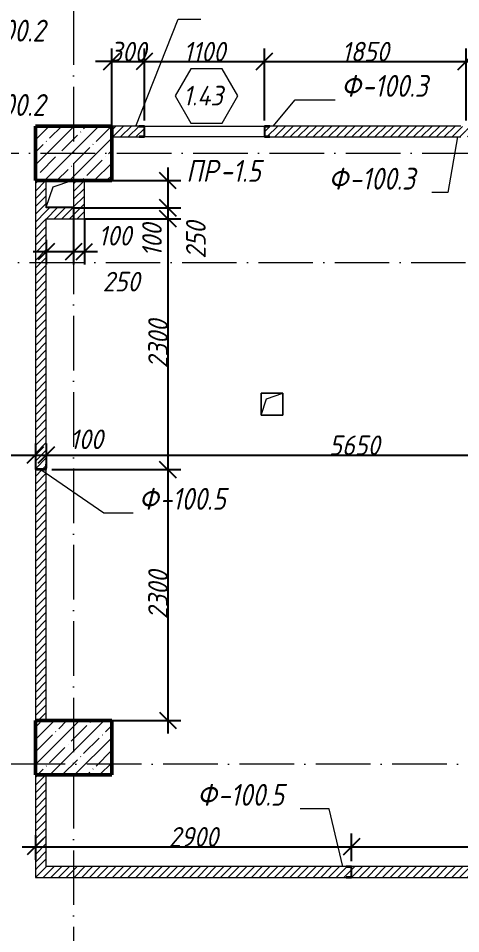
# Model space of a CAD drawing. Header units: millimetres. Extents: x -401725 to 250493, y 305116 to 802890.
# Drawn here: x -92358 to -88301, y 613143 to 621535 of the extents above; entities that cross this region are included whole.
import ezdxf

# ---------------------------------------------------------------- set-up
doc = ezdxf.new("R2010")
doc.units = ezdxf.units.MM
doc.linetypes.add('50_200_ШТРИХ_1Т_ш5_п1_п1_', pattern=[700, 500, -100, 0, -100])
for name, color, linetype, lineweight in [('A-____-____-DIMS', 7, 'Continuous', 9), ('A-DOOR-____-IDEN', 7, 'Continuous', 9), ('A-FLOR-____-OTLN', 7, 'Continuous', 9), ('A-GENM-____-IDEN', 7, 'Continuous', 9), ('A-GENM-____-MCUT', 7, 'Continuous', 25), ('A-GENM-____-OTLN', 7, 'Continuous', 9), ('A-GENM-____-OTLN-1', 7, 'Continuous', 25), ('A-WALL-FNSH-MCUT-1', 7, 'Continuous', 9), ('S-COLS-____-MCUT', 7, 'Continuous', 50), ('S-COLS-____-OTLN', 7, 'Continuous', 9), ('S-GRID-____-OTLN-1', 7, '50_200_ШТРИХ_1Т_ш5_п1_п1_', 9)]:
    doc.layers.add(name, color=color, linetype=linetype, lineweight=lineweight)
doc.layers.add('A-WALL-____-PATT-4', color=9, linetype='Continuous', lineweight=9, true_color=0x808080)
doc.layers.add('I-WALL-____-OTLN-2', color=7, linetype='Continuous', lineweight=9, true_color=0x000000)
doc.styles.add('ISOCPEUR_I_10', font='isocpeui.ttf', dxfattribs={"width": 0.9, "height": 180})
doc.styles.add('ISOCPEUR_I_14', font='isocpeui.ttf', dxfattribs={"width": 0.9, "height": 180})
doc.styles.add('ISOCPEUR_I_2', font='isocpeui.ttf', dxfattribs={"width": 0.85, "height": 2.3})
doc.dimstyles.new('ISO-1_8_0_9К_СРЕДНИЙ_Кладочные_5', dxfattribs={"dimscale": 304.8, "dimtxt": 179.276612, "dimasz": 0.492126, "dimexe": 0.393701, "dimexo": 0, "dimgap": 0, "dimtad": 1, "dimdec": 3, "dimrnd": 0.001, "dimdsep": 46, "dimtxsty": 'ISOCPEUR_I_10', "dimblk1": 'OBLIQUE', "dimblk2": 'OBLIQUE', "dimsah": 1, "dimcen": 0.09, "dimdle": 0.393701, "dimazin": 0, "dimtfac": 1, "dimtdec": 4, "dimtix": 1, "dimtmove": 2, "dimatfit": 3, "dimfxl": 1, "dimtvp": 1, "dimtolj": 1, "dimtzin": 0, "dimarcsym": 2})
doc.dimstyles.new('ISO-1_8_0_9К_СРЕДНИЙ_Кладочные_6', dxfattribs={"dimscale": 304.8, "dimtxt": 179.276612, "dimasz": 0.492126, "dimexe": 0.393701, "dimexo": 0, "dimgap": 0, "dimtad": 1, "dimdec": 3, "dimrnd": 0.001, "dimdsep": 46, "dimtxsty": 'ISOCPEUR_I_14', "dimblk1": 'OBLIQUE', "dimblk2": 'OBLIQUE', "dimsah": 1, "dimcen": 0.09, "dimdle": 0.393701, "dimazin": 0, "dimtfac": 1, "dimtdec": 4, "dimtix": 1, "dimtmove": 0, "dimatfit": 3, "dimfxl": 1, "dimtvp": 1, "dimtolj": 1, "dimtzin": 0, "dimarcsym": 2})
pattern_1 = [(45, (-175000.736, 544716.51), (-35.35534, 35.35534), [])]

# ---------------------------------------------------------------- blocks, each defined once
blk = doc.blocks.new('BSC_Колонна _Прямоугольная - 500х700-V164-АР1_Кладочный план 1 этажа в осях 1-64_Ю-ЯЯ')
at = {"layer": 'S-COLS-____-OTLN'}
h = blk.add_hatch(dxfattribs=at)
h.set_pattern_fill('FP_169', color=256, style=0, pattern_type=2)
h.set_pattern_definition([(315, (-70131.04, 83150), (114.04925, 114.04925), []), (315, (-70131.04, 83035.95), (114.04925, 114.04925), [201.613, -40.323, 3.353, -36.97])])
h.paths.add_polyline_path([(-250, 350), (-250, -350), (250, -350), (250, 350), (9.8, 350)], flags=0)
at = {"layer": 'S-COLS-____-MCUT'}
for p, q in [((250, 350), (-250, 350)), ((-250, 350), (-250, -350)), ((250, -350), (250, 350)), ((-250, -350), (250, -350))]:
    blk.add_line(p, q, dxfattribs=at)
blk = doc.blocks.new('BSC_Колонна _Прямоугольная - 500х700-V167-АР1_Кладочный план 1 этажа в осях 1-64_Ю-ЯЯ')
at = {"layer": 'S-COLS-____-OTLN'}
h = blk.add_hatch(dxfattribs=at)
h.set_pattern_fill('FP_172', color=256, style=0, pattern_type=2)
h.set_pattern_definition([(315, (-75581.04, 83150), (114.04925, 114.04925), []), (315, (-75581.04, 83035.95), (114.04925, 114.04925), [201.613, -40.323, 3.353, -36.97])])
h.paths.add_polyline_path([(-250, 350), (-250, -350), (250, -350), (250, 350)], flags=0)
at = {"layer": 'S-COLS-____-MCUT'}
for p, q in [((250, 350), (-250, 350)), ((-250, 350), (-250, -350)), ((250, -350), (250, 350)), ((-250, -350), (250, -350))]:
    blk.add_line(p, q, dxfattribs=at)
blk = doc.blocks.new('154_Фахверк_СКБ_Швеллер - Тип_100_3600-27825154-АР1_Кладочный план 1 этажа в осях 1-64_Ю-ЯЯ')
at = {"layer": 'A-GENM-____-MCUT'}
for p, q in [((175, 50), (125, 50)), ((125, 50), (125, -50)), ((128, 47), (175, 47)), ((128, -47), (128, 47)), ((175, 47), (175, 50)), ((125, -50), (175, -50)), ((175, -47), (128, -47)), ((175, -50), (175, -47))]:
    blk.add_line(p, q, dxfattribs=at)
blk = doc.blocks.new('154_Фахверк_СКБ_Швеллер - Тип_100_4010-27789772-АР1_Кладочный план 1 этажа в осях 1-64_Ю-ЯЯ')
at = {"layer": 'A-GENM-____-MCUT'}
for p, q in [((175, 50), (125, 50)), ((125, 50), (125, -50)), ((128, 47), (175, 47)), ((128, -47), (128, 47)), ((175, 47), (175, 50)), ((125, -50), (175, -50)), ((175, -47), (128, -47)), ((175, -50), (175, -47))]:
    blk.add_line(p, q, dxfattribs=at)
blk = doc.blocks.new('AR_Отверстие прямоугольное _в плите_ - AR_Отверстие прямоугольное _в плите_-30459597-АР1_Кладочный план 1 этажа в осях 1-64_Ю-ЯЯ')
at = {"layer": 'A-GENM-____-OTLN'}
for p, q in [((100, 100), (-100, 100)), ((-100, 100), (-100, -100)), ((-50, 50), (100, 100)), ((100, -100), (100, 100)), ((-100, -100), (-50, 50)), ((-100, -100), (100, -100))]:
    blk.add_line(p, q, dxfattribs=at)
blk = doc.blocks.new('AR_Отверстие прямоугольное _в плите_ - AR_Отверстие прямоугольное _в плите_-V248-АР1_Кладочный план 1 этажа в осях 1-64_Ю-ЯЯ')
at = {"layer": 'A-GENM-____-OTLN'}
for p, q in [((-62.5, 62.5), (110, 120)), ((-125, -125), (-62.5, 62.5)), ((-125, -125), (125, -125))]:
    blk.add_line(p, q, dxfattribs=at)
blk = doc.blocks.new('Марка проема - марка проема-27336095-АР1_Кладочный план 1 этажа в осях 1-64_Ю-ЯЯ')
at = {"layer": 'A-DOOR-____-IDEN'}
for p, q in [((-1.439, 0.159), (-2.877, -2.333)), ((1.439, 0.159), (-1.439, 0.159)), ((2.877, -2.333), (1.439, 0.159)), ((-2.877, -2.333), (-1.439, -4.825)), ((1.439, -4.825), (2.877, -2.333)), ((-1.439, -4.825), (1.439, -4.825))]:
    blk.add_line(p, q, dxfattribs=at)
blk = doc.blocks.new('_Oblique')
at = {"color": 0, "linetype": 'ByBlock', "lineweight": -2}
blk.add_line((-0.5, -0.5), (0.5, 0.5), dxfattribs=at)
blk = doc.blocks.new('*D12843')
at = {"layer": 'A-____-____-DIMS', "color": 0, "lineweight": -2, "transparency": 16777216}
for p, q in [((-91850.7, 619797.6), (-91850.7, 619276.8)), ((-92100.7, 619502.9), (-92100.7, 619276.8)), ((-92220.7, 619396.8), (-91730.7, 619396.8))]:
    blk.add_line(p, q, dxfattribs=at)
at = {"layer": 'Defpoints', "color": 0, "transparency": 16777216}
for p in [(-91850.7, 619797.6), (-92100.7, 619502.9), (-91850.7, 619396.8)]:
    blk.add_point(p, dxfattribs=at)
at = {"layer": 'A-____-____-DIMS', "color": 0, "lineweight": -2, "transparency": 16777216, "xscale": 150, "yscale": 150, "zscale": 150, "rotation": 180}
blk.add_blockref('_Oblique', (-92100.7, 619396.8), dxfattribs=at)
at = {"layer": 'A-____-____-DIMS', "color": 0, "lineweight": -2, "transparency": 16777216, "xscale": 150, "yscale": 150, "zscale": 150}
blk.add_blockref('_Oblique', (-91850.7, 619396.8), dxfattribs=at)
at = {"layer": 'A-____-____-DIMS', "color": 0, "transparency": 16777216, "insert": (-91584.3, 619210.9), "char_height": 180, "width": 409.578, "attachment_point": 1, "line_spacing_factor": 1.149209, "style": 'ISOCPEUR_I_10'}
blk.add_mtext('\\A1;250', dxfattribs=at)
blk = doc.blocks.new('*D12844')
at = {"layer": 'A-____-____-DIMS', "color": 0, "lineweight": -2, "transparency": 16777216}
for p, q in [((-91850.7, 619797.6), (-91850.7, 619276.8)), ((-91750.7, 619697.6), (-91750.7, 619276.8)), ((-91970.7, 619396.8), (-91630.7, 619396.8))]:
    blk.add_line(p, q, dxfattribs=at)
at = {"layer": 'Defpoints', "color": 0, "transparency": 16777216}
for p in [(-91850.7, 619797.6), (-91750.7, 619697.6), (-91750.7, 619396.8)]:
    blk.add_point(p, dxfattribs=at)
at = {"layer": 'A-____-____-DIMS', "color": 0, "lineweight": -2, "transparency": 16777216, "xscale": 150, "yscale": 150, "zscale": 150, "rotation": 180}
blk.add_blockref('_Oblique', (-91850.7, 619396.8), dxfattribs=at)
at = {"layer": 'A-____-____-DIMS', "color": 0, "lineweight": -2, "transparency": 16777216, "xscale": 150, "yscale": 150, "zscale": 150}
blk.add_blockref('_Oblique', (-91750.7, 619396.8), dxfattribs=at)
at = {"layer": 'A-____-____-DIMS', "color": 0, "transparency": 16777216, "insert": (-91623.4, 619632), "char_height": 180, "width": 368.207, "attachment_point": 1, "line_spacing_factor": 1.149209, "style": 'ISOCPEUR_I_10'}
blk.add_mtext('\\A1;100', dxfattribs=at)
blk = doc.blocks.new('*D12845')
at = {"layer": 'A-____-____-DIMS', "color": 0, "lineweight": -2, "transparency": 16777216}
for p, q in [((-90986.4, 620167.6), (-90986.4, 619677.6)), ((-91500.7, 620047.6), (-90866.4, 620047.6)), ((-91850.7, 619797.6), (-90866.4, 619797.6))]:
    blk.add_line(p, q, dxfattribs=at)
at = {"layer": 'Defpoints', "color": 0, "transparency": 16777216}
for p in [(-91500.7, 620047.6), (-91850.7, 619797.6), (-90986.4, 619797.6)]:
    blk.add_point(p, dxfattribs=at)
at = {"layer": 'A-____-____-DIMS', "color": 0, "lineweight": -2, "transparency": 16777216, "xscale": 150, "yscale": 150, "zscale": 150}
for p, rotation in [((-90986.4, 620047.6), 90), ((-90986.4, 619797.6), 270)]:
    blk.add_blockref('_Oblique', p, dxfattribs=dict(at, rotation=rotation))
at = {"layer": 'A-____-____-DIMS', "color": 0, "transparency": 16777216, "insert": (-90819.4, 619331.4), "char_height": 180, "width": 409.578, "attachment_point": 1, "rotation": 90, "line_spacing_factor": 1.149209, "style": 'ISOCPEUR_I_10'}
blk.add_mtext('\\A1;250', dxfattribs=at)
blk = doc.blocks.new('*D12846')
at = {"layer": 'A-____-____-DIMS', "color": 0, "lineweight": -2, "transparency": 16777216}
for p, q in [((-90986.4, 619917.6), (-90986.4, 619577.6)), ((-91850.7, 619797.6), (-90866.4, 619797.6)), ((-91750.7, 619697.6), (-90866.4, 619697.6))]:
    blk.add_line(p, q, dxfattribs=at)
at = {"layer": 'Defpoints', "color": 0, "transparency": 16777216}
for p in [(-91850.7, 619797.6), (-91750.7, 619697.6), (-90986.4, 619697.6)]:
    blk.add_point(p, dxfattribs=at)
at = {"layer": 'A-____-____-DIMS', "color": 0, "lineweight": -2, "transparency": 16777216, "xscale": 150, "yscale": 150, "zscale": 150}
for p, rotation in [((-90986.4, 619797.6), 90), ((-90986.4, 619697.6), 270)]:
    blk.add_blockref('_Oblique', p, dxfattribs=dict(at, rotation=rotation))
at = {"layer": 'A-____-____-DIMS', "color": 0, "transparency": 16777216, "insert": (-91221.6, 619348.7), "char_height": 180, "width": 368.207, "attachment_point": 1, "rotation": 90, "line_spacing_factor": 1.149209, "style": 'ISOCPEUR_I_10'}
blk.add_mtext('\\A1;100', dxfattribs=at)
blk = doc.blocks.new('*D12847')
at = {"layer": 'A-____-____-DIMS', "color": 0, "lineweight": -2, "transparency": 16777216}
for p, q in [((-90986.4, 619817.6), (-90986.4, 617277.6)), ((-91750.7, 619697.6), (-90866.4, 619697.6)), ((-92050.7, 617397.6), (-90866.4, 617397.6))]:
    blk.add_line(p, q, dxfattribs=at)
at = {"layer": 'Defpoints', "color": 0, "transparency": 16777216}
for p in [(-91750.7, 619697.6), (-92050.7, 617397.6), (-90986.4, 617397.6)]:
    blk.add_point(p, dxfattribs=at)
at = {"layer": 'A-____-____-DIMS', "color": 0, "lineweight": -2, "transparency": 16777216, "xscale": 150, "yscale": 150, "zscale": 150}
for p, rotation in [((-90986.4, 619697.6), 90), ((-90986.4, 617397.6), 270)]:
    blk.add_blockref('_Oblique', p, dxfattribs=dict(at, rotation=rotation))
at = {"layer": 'A-____-____-DIMS', "color": 0, "transparency": 16777216, "insert": (-91076.4, 618547.6), "char_height": 180, "width": 546.104, "attachment_point": 5, "rotation": 90, "style": 'ISOCPEUR_I_14'}
blk.add_mtext('\\A1;2300', dxfattribs=at)
blk = doc.blocks.new('*D12848')
at = {"layer": 'A-____-____-DIMS', "color": 0, "lineweight": -2, "transparency": 16777216}
for p, q in [((-90986.4, 617517.6), (-90986.4, 614977.6)), ((-92050.7, 617397.6), (-90866.4, 617397.6)), ((-91500.7, 615097.6), (-90866.4, 615097.6))]:
    blk.add_line(p, q, dxfattribs=at)
at = {"layer": 'Defpoints', "color": 0, "transparency": 16777216}
for p in [(-92050.7, 617397.6), (-91500.7, 615097.6), (-90986.4, 615097.6)]:
    blk.add_point(p, dxfattribs=at)
at = {"layer": 'A-____-____-DIMS', "color": 0, "lineweight": -2, "transparency": 16777216, "xscale": 150, "yscale": 150, "zscale": 150}
for p, rotation in [((-90986.4, 617397.6), 90), ((-90986.4, 615097.6), 270)]:
    blk.add_blockref('_Oblique', p, dxfattribs=dict(at, rotation=rotation))
at = {"layer": 'A-____-____-DIMS', "color": 0, "transparency": 16777216, "insert": (-91076.4, 616247.6), "char_height": 180, "width": 546.104, "attachment_point": 5, "rotation": 90, "style": 'ISOCPEUR_I_14'}
blk.add_mtext('\\A1;2300', dxfattribs=at)
blk = doc.blocks.new('*D12660')
at = {"layer": 'A-____-____-DIMS', "color": 0, "lineweight": -2, "transparency": 16777216}
for p, q in [((-93750.7, 617636.3), (-93750.7, 617410.3)), ((-92200.7, 617636.3), (-92200.7, 617410.3)), ((-93870.7, 617530.3), (-92080.7, 617530.3))]:
    blk.add_line(p, q, dxfattribs=at)
at = {"layer": 'Defpoints', "color": 0, "transparency": 16777216}
for p in [(-93750.7, 617636.3), (-92200.7, 617636.3), (-92200.7, 617530.3)]:
    blk.add_point(p, dxfattribs=at)
at = {"layer": 'A-____-____-DIMS', "color": 0, "lineweight": -2, "transparency": 16777216, "xscale": 150, "yscale": 150, "zscale": 150, "rotation": 180}
blk.add_blockref('_Oblique', (-93750.7, 617530.3), dxfattribs=at)
at = {"layer": 'A-____-____-DIMS', "color": 0, "lineweight": -2, "transparency": 16777216, "xscale": 150, "yscale": 150, "zscale": 150}
blk.add_blockref('_Oblique', (-92200.7, 617530.3), dxfattribs=at)
at = {"layer": 'A-____-____-DIMS', "color": 0, "transparency": 16777216, "insert": (-92975.7, 617620.3), "char_height": 180, "width": 504.733, "attachment_point": 5, "style": 'ISOCPEUR_I_14'}
blk.add_mtext('\\A1;1550', dxfattribs=at)
blk = doc.blocks.new('*D12661')
at = {"layer": 'A-____-____-DIMS', "color": 0, "lineweight": -2, "transparency": 16777216}
for p, q in [((-92200.7, 617636.3), (-92200.7, 617410.3)), ((-92100.7, 617636.3), (-92100.7, 617410.3)), ((-92320.7, 617530.3), (-91980.7, 617530.3))]:
    blk.add_line(p, q, dxfattribs=at)
at = {"layer": 'Defpoints', "color": 0, "transparency": 16777216}
for p in [(-92200.7, 617636.3), (-92100.7, 617636.3), (-92100.7, 617530.3)]:
    blk.add_point(p, dxfattribs=at)
at = {"layer": 'A-____-____-DIMS', "color": 0, "lineweight": -2, "transparency": 16777216, "xscale": 150, "yscale": 150, "zscale": 150, "rotation": 180}
blk.add_blockref('_Oblique', (-92200.7, 617530.3), dxfattribs=at)
at = {"layer": 'A-____-____-DIMS', "color": 0, "lineweight": -2, "transparency": 16777216, "xscale": 150, "yscale": 150, "zscale": 150}
blk.add_blockref('_Oblique', (-92100.7, 617530.3), dxfattribs=at)
at = {"layer": 'A-____-____-DIMS', "color": 0, "transparency": 16777216, "insert": (-91884.1, 617765.4), "char_height": 180, "width": 368.207, "attachment_point": 1, "line_spacing_factor": 1.149209, "style": 'ISOCPEUR_I_10'}
blk.add_mtext('\\A1;100', dxfattribs=at)
blk = doc.blocks.new('*D12662')
at = {"layer": 'A-____-____-DIMS', "color": 0, "lineweight": -2, "transparency": 16777216}
for p, q in [((-92100.7, 617636.3), (-92100.7, 617410.3)), ((-86450.7, 617636.3), (-86450.7, 617410.3)), ((-92220.7, 617530.3), (-86330.7, 617530.3))]:
    blk.add_line(p, q, dxfattribs=at)
at = {"layer": 'Defpoints', "color": 0, "transparency": 16777216}
for p in [(-92100.7, 617636.3), (-86450.7, 617636.3), (-86450.7, 617530.3)]:
    blk.add_point(p, dxfattribs=at)
at = {"layer": 'A-____-____-DIMS', "color": 0, "lineweight": -2, "transparency": 16777216, "xscale": 150, "yscale": 150, "zscale": 150, "rotation": 180}
blk.add_blockref('_Oblique', (-92100.7, 617530.3), dxfattribs=at)
at = {"layer": 'A-____-____-DIMS', "color": 0, "lineweight": -2, "transparency": 16777216, "xscale": 150, "yscale": 150, "zscale": 150}
blk.add_blockref('_Oblique', (-86450.7, 617530.3), dxfattribs=at)
at = {"layer": 'A-____-____-DIMS', "color": 0, "transparency": 16777216, "insert": (-89275.7, 617620.3), "char_height": 180, "width": 546.104, "attachment_point": 5, "style": 'ISOCPEUR_I_14'}
blk.add_mtext('\\A1;5650', dxfattribs=at)
blk = doc.blocks.new('*D12720')
at = {"layer": 'A-____-____-DIMS', "color": 0, "lineweight": -2, "transparency": 16777216}
for p, q in [((-91500.7, 620547.6), (-91500.7, 621259.3)), ((-91200.7, 620597.6), (-91200.7, 621259.3)), ((-91500.7, 621139.3), (-91650.7, 621139.3)), ((-91500.7, 621139.3), (-91200.7, 621139.3)), ((-91200.7, 621139.3), (-91050.7, 621139.3))]:
    blk.add_line(p, q, dxfattribs=at)
at = {"layer": 'Defpoints', "color": 0, "transparency": 16777216}
for p in [(-91200.7, 621139.3), (-91200.7, 620597.6), (-91500.7, 620547.6)]:
    blk.add_point(p, dxfattribs=at)
at = {"layer": 'A-____-____-DIMS', "color": 0, "lineweight": -2, "transparency": 16777216, "xscale": 150, "yscale": 150, "zscale": 150}
blk.add_blockref('_Oblique', (-91500.7, 621139.3), dxfattribs=at)
at = {"layer": 'A-____-____-DIMS', "color": 0, "lineweight": -2, "transparency": 16777216, "xscale": 150, "yscale": 150, "zscale": 150, "rotation": 180}
blk.add_blockref('_Oblique', (-91200.7, 621139.3), dxfattribs=at)
at = {"layer": 'A-____-____-DIMS', "color": 0, "transparency": 16777216, "insert": (-91350.7, 621229.3), "char_height": 180, "width": 409.578, "attachment_point": 5, "style": 'ISOCPEUR_I_14'}
blk.add_mtext('\\A1;300', dxfattribs=at)
blk = doc.blocks.new('*D12721')
at = {"layer": 'A-____-____-DIMS', "color": 0, "lineweight": -2, "transparency": 16777216}
for p, q in [((-91200.7, 620597.6), (-91200.7, 621259.3)), ((-90100.7, 620597.6), (-90100.7, 621259.3)), ((-91320.7, 621139.3), (-89980.7, 621139.3))]:
    blk.add_line(p, q, dxfattribs=at)
at = {"layer": 'Defpoints', "color": 0, "transparency": 16777216}
for p in [(-90100.7, 621139.3), (-91200.7, 620597.6), (-90100.7, 620597.6)]:
    blk.add_point(p, dxfattribs=at)
at = {"layer": 'A-____-____-DIMS', "color": 0, "lineweight": -2, "transparency": 16777216, "xscale": 150, "yscale": 150, "zscale": 150, "rotation": 180}
blk.add_blockref('_Oblique', (-91200.7, 621139.3), dxfattribs=at)
at = {"layer": 'A-____-____-DIMS', "color": 0, "lineweight": -2, "transparency": 16777216, "xscale": 150, "yscale": 150, "zscale": 150}
blk.add_blockref('_Oblique', (-90100.7, 621139.3), dxfattribs=at)
at = {"layer": 'A-____-____-DIMS', "color": 0, "transparency": 16777216, "insert": (-90650.7, 621229.3), "char_height": 180, "width": 463.361, "attachment_point": 5, "style": 'ISOCPEUR_I_14'}
blk.add_mtext('\\A1;1100', dxfattribs=at)
blk = doc.blocks.new('*D12722')
at = {"layer": 'A-____-____-DIMS', "color": 0, "lineweight": -2, "transparency": 16777216}
for p, q in [((-90100.7, 620597.6), (-90100.7, 621259.3)), ((-88250.7, 620597.6), (-88250.7, 621259.3)), ((-90220.7, 621139.3), (-88130.7, 621139.3))]:
    blk.add_line(p, q, dxfattribs=at)
at = {"layer": 'Defpoints', "color": 0, "transparency": 16777216}
for p in [(-88250.7, 621139.3), (-90100.7, 620597.6), (-88250.7, 620597.6)]:
    blk.add_point(p, dxfattribs=at)
at = {"layer": 'A-____-____-DIMS', "color": 0, "lineweight": -2, "transparency": 16777216, "xscale": 150, "yscale": 150, "zscale": 150, "rotation": 180}
blk.add_blockref('_Oblique', (-90100.7, 621139.3), dxfattribs=at)
at = {"layer": 'A-____-____-DIMS', "color": 0, "lineweight": -2, "transparency": 16777216, "xscale": 150, "yscale": 150, "zscale": 150}
blk.add_blockref('_Oblique', (-88250.7, 621139.3), dxfattribs=at)
at = {"layer": 'A-____-____-DIMS', "color": 0, "transparency": 16777216, "insert": (-89175.7, 621229.3), "char_height": 180, "width": 504.733, "attachment_point": 5, "style": 'ISOCPEUR_I_14'}
blk.add_mtext('\\A1;1850', dxfattribs=at)
blk = doc.blocks.new('*D12723')
at = {"layer": 'A-____-____-DIMS', "color": 0, "lineweight": -2, "transparency": 16777216}
for p, q in [((-88250.7, 620597.6), (-88250.7, 621259.3)), ((-86450.7, 620547.6), (-86450.7, 621259.3)), ((-88370.7, 621139.3), (-86330.7, 621139.3))]:
    blk.add_line(p, q, dxfattribs=at)
at = {"layer": 'Defpoints', "color": 0, "transparency": 16777216}
for p in [(-86450.7, 621139.3), (-88250.7, 620597.6), (-86450.7, 620547.6)]:
    blk.add_point(p, dxfattribs=at)
at = {"layer": 'A-____-____-DIMS', "color": 0, "lineweight": -2, "transparency": 16777216, "xscale": 150, "yscale": 150, "zscale": 150, "rotation": 180}
blk.add_blockref('_Oblique', (-88250.7, 621139.3), dxfattribs=at)
at = {"layer": 'A-____-____-DIMS', "color": 0, "lineweight": -2, "transparency": 16777216, "xscale": 150, "yscale": 150, "zscale": 150}
blk.add_blockref('_Oblique', (-86450.7, 621139.3), dxfattribs=at)
at = {"layer": 'A-____-____-DIMS', "color": 0, "transparency": 16777216, "insert": (-87350.7, 621229.3), "char_height": 180, "width": 504.733, "attachment_point": 5, "style": 'ISOCPEUR_I_14'}
blk.add_mtext('\\A1;1800', dxfattribs=at)
blk = doc.blocks.new('*D12957')
at = {"layer": 'A-____-____-DIMS', "color": 0, "lineweight": -2, "transparency": 16777216}
for p, q in [((-92200.7, 614046.4), (-92200.7, 613820.3)), ((-89300.7, 613807.6), (-89300.7, 614060.3)), ((-92320.7, 613940.3), (-89180.7, 613940.3))]:
    blk.add_line(p, q, dxfattribs=at)
at = {"layer": 'Defpoints', "color": 0, "transparency": 16777216}
for p in [(-92200.7, 614046.4), (-89300.7, 613940.3), (-89300.7, 613807.6)]:
    blk.add_point(p, dxfattribs=at)
at = {"layer": 'A-____-____-DIMS', "color": 0, "lineweight": -2, "transparency": 16777216, "xscale": 150, "yscale": 150, "zscale": 150, "rotation": 180}
blk.add_blockref('_Oblique', (-92200.7, 613940.3), dxfattribs=at)
at = {"layer": 'A-____-____-DIMS', "color": 0, "lineweight": -2, "transparency": 16777216, "xscale": 150, "yscale": 150, "zscale": 150}
blk.add_blockref('_Oblique', (-89300.7, 613940.3), dxfattribs=at)
at = {"layer": 'A-____-____-DIMS', "color": 0, "transparency": 16777216, "insert": (-90750.7, 614030.3), "char_height": 180, "width": 546.104, "attachment_point": 5, "style": 'ISOCPEUR_I_14'}
blk.add_mtext('\\A1;2900', dxfattribs=at)
blk = doc.blocks.new('*D12958')
at = {"layer": 'A-____-____-DIMS', "color": 0, "lineweight": -2, "transparency": 16777216}
for p, q in [((-89300.7, 613807.6), (-89300.7, 614060.3)), ((-86450.7, 614046.4), (-86450.7, 613820.3)), ((-89420.7, 613940.3), (-86330.7, 613940.3))]:
    blk.add_line(p, q, dxfattribs=at)
at = {"layer": 'Defpoints', "color": 0, "transparency": 16777216}
for p in [(-86450.7, 614046.4), (-86450.7, 613940.3), (-89300.7, 613807.6)]:
    blk.add_point(p, dxfattribs=at)
at = {"layer": 'A-____-____-DIMS', "color": 0, "lineweight": -2, "transparency": 16777216, "xscale": 150, "yscale": 150, "zscale": 150, "rotation": 180}
blk.add_blockref('_Oblique', (-89300.7, 613940.3), dxfattribs=at)
at = {"layer": 'A-____-____-DIMS', "color": 0, "lineweight": -2, "transparency": 16777216, "xscale": 150, "yscale": 150, "zscale": 150}
blk.add_blockref('_Oblique', (-86450.7, 613940.3), dxfattribs=at)
at = {"layer": 'A-____-____-DIMS', "color": 0, "transparency": 16777216, "insert": (-87875.7, 614030.3), "char_height": 180, "width": 546.104, "attachment_point": 5, "style": 'ISOCPEUR_I_14'}
blk.add_mtext('\\A1;2850', dxfattribs=at)

msp = doc.modelspace()

# ---------------------------------------------------------------- hatches: boundary and pattern name
at = {"layer": 'A-WALL-____-PATT-4'}
h = msp.add_hatch(dxfattribs=at)
h.set_pattern_fill('FP_5', color=256, style=0, pattern_type=2)
h.set_pattern_definition(pattern_1)
h.paths.add_polyline_path([(-86642.0645, 620447.5526), (-86450.7357, 620447.5526), (-86450.7357, 620547.5526), (-88250.7357, 620547.5526), (-88250.7357, 620447.5526)], flags=0)
h.paths.add_polyline_path([(-91500.7357, 620447.5526), (-91250.7357, 620447.5526), (-91250.7357, 620450.5526), (-91203.7357, 620450.5526), (-91203.7357, 620544.5526), (-91250.7357, 620544.5526), (-91250.7357, 620547.5526), (-91500.7357, 620547.5526), (-91500.7357, 620450.5526)], flags=0)
h.paths.add_polyline_path([(-90050.7357, 620447.5526), (-88300.7357, 620447.5526), (-88300.7357, 620450.5526), (-88253.7357, 620450.5526), (-88253.7357, 620544.5526), (-88300.7357, 620544.5526), (-88300.7357, 620547.5526), (-90050.7357, 620547.5526), (-90050.7357, 620544.5526), (-90097.7357, 620544.5526), (-90097.7357, 620450.5526), (-90050.7357, 620450.5526), (-90050.7357, 620448.9224)], flags=0)
h = msp.add_hatch(dxfattribs=at)
h.set_pattern_fill('FP_5', color=256, style=0, pattern_type=2)
h.set_pattern_definition(pattern_1)
h.paths.add_polyline_path([(-92200.7357, 615097.5526), (-92100.7357, 615097.5526), (-92100.7357, 617397.5526), (-92200.7357, 617397.5526)], flags=0)
h.paths.add_polyline_path([(-92103.7357, 617400.5526), (-92103.7357, 617447.5526), (-92100.7357, 617447.5526), (-92100.7357, 620047.5526), (-92200.7357, 620047.5526), (-92200.7357, 617447.5526), (-92197.7357, 617447.5526), (-92197.7357, 617400.5526), (-92148.0965, 617400.5526)], flags=0)
h = msp.add_hatch(dxfattribs=at)
h.set_pattern_fill('FP_5', color=256, style=0, pattern_type=2)
h.set_pattern_definition(pattern_1)
h.paths.add_polyline_path([(-91750.7357, 619697.5526), (-91750.7357, 620047.5526), (-91850.7357, 620047.5526), (-91850.7357, 619697.5526)], flags=0)
h = msp.add_hatch(dxfattribs=at)
h.set_pattern_fill('FP_5', color=256, style=0, pattern_type=2)
h.set_pattern_definition(pattern_1)
h.paths.add_polyline_path([(-92100.7357, 619697.5526), (-91850.7357, 619697.5526), (-91850.7357, 619797.5526), (-92100.7357, 619797.5526)], flags=0)
h = msp.add_hatch(dxfattribs=at)
h.set_pattern_fill('FP_5', color=256, style=0, pattern_type=2)
h.set_pattern_definition(pattern_1)
h.paths.add_polyline_path([(-92200.7357, 613757.5526), (-92100.7357, 613757.5526), (-92100.7357, 614597.2051), (-92200.7357, 614597.2051)], flags=0)
h = msp.add_hatch(dxfattribs=at)
h.set_pattern_fill('FP_5', color=256, style=0, pattern_type=2)
h.set_pattern_definition(pattern_1)
h.paths.add_polyline_path([(-83650.7357, 613657.5526), (-83650.7357, 613757.5526), (-89300.7357, 613757.5526), (-89300.7357, 613657.5526), (-84874.6002, 613657.5526)], flags=0)
h.paths.add_polyline_path([(-89350.7357, 613657.5526), (-89350.7357, 613660.5526), (-89303.7357, 613660.5526), (-89303.7357, 613754.5526), (-89350.7357, 613754.5526), (-89350.7357, 613757.5526), (-92200.7357, 613757.5526), (-92200.7357, 613657.5526), (-90176.9931, 613657.5526)], flags=0)

# ---------------------------------------------------------------- linework, layer by layer
at = {"layer": 'A-FLOR-____-OTLN'}
for p, q in [((-91850.7357, 619802.5526), (-92100.7357, 619802.5526)), ((-90130.7357, 618097.5526), (-89930.7357, 618097.5526)), ((-90130.7357, 617897.5526), (-90130.7357, 618097.5526)), ((-89930.7357, 618097.5526), (-89930.7357, 617897.5526)), ((-89930.7357, 617897.5526), (-90130.7357, 617897.5526)), ((-91500.7357, 614597.5526), (-92100.7357, 614597.2051))]:
    msp.add_line(p, q, dxfattribs=at)
at = {"layer": 'A-GENM-____-IDEN'}
for p, q in [((-91280.7357, 620547.5526), (-90890.5743, 621526.8918)), ((-90890.5743, 621526.8918), (-90682.7671, 621526.8918)), ((-90020.7357, 620547.5526), (-89817.8778, 620788.4253)), ((-89817.8778, 620788.4253), (-89450.6177, 620788.4253)), ((-88330.7357, 620447.5526), (-88419.4216, 619937.5526)), ((-88419.4216, 619937.5526), (-88566.5247, 619937.5526)), ((-92150.7357, 617397.5526), (-91571.7698, 617002.3941)), ((-91571.7698, 617002.3941), (-91305.7988, 617002.3941)), ((-89506.3124, 614288.354), (-89771.889, 614288.354)), ((-89380.7357, 613757.5526), (-89506.3124, 614288.354))]:
    msp.add_line(p, q, dxfattribs=at)
at = {"layer": 'A-WALL-FNSH-MCUT-1'}
for p, q in [((-91250.7357, 620547.5526), (-91500.7357, 620547.5526)), ((-88300.7357, 620547.5526), (-90050.7357, 620547.5526)), ((-91500.7357, 620447.5526), (-91250.7357, 620447.5526)), ((-90050.7357, 620447.5526), (-88300.7357, 620447.5526)), ((-92200.7357, 620047.5526), (-92200.7357, 617447.5526)), ((-92100.7357, 619797.5526), (-92100.7357, 620047.5526)), ((-91850.7357, 620047.5526), (-91850.7357, 619797.5526)), ((-91750.7357, 619697.5526), (-91750.7357, 620047.5526)), ((-91850.7357, 619797.5526), (-92100.7357, 619797.5526)), ((-92100.7357, 617447.5526), (-92100.7357, 619697.5526)), ((-92100.7357, 619697.5526), (-91750.7357, 619697.5526)), ((-92200.7357, 617397.5526), (-92200.7357, 615097.5526)), ((-92100.7357, 615097.5526), (-92100.7357, 617397.5526)), ((-92100.7357, 614597.2051), (-92200.7357, 614597.2051)), ((-92200.7357, 614597.2051), (-92200.7357, 613657.5526)), ((-92100.7357, 613757.5526), (-92100.7357, 614597.2051)), ((-89350.7357, 613757.5526), (-92100.7357, 613757.5526)), ((-86450.7357, 613757.5526), (-89300.7357, 613757.5526)), ((-92200.7357, 613657.5526), (-89350.7357, 613657.5526)), ((-89300.7357, 613657.5526), (-83550.7357, 613657.5526))]:
    msp.add_line(p, q, dxfattribs=at)
at = {"layer": 'I-WALL-____-OTLN-2'}
for p, q in [((-91200.7357, 620547.5526), (-90100.7357, 620547.5526)), ((-90100.7357, 620447.5526), (-91200.7357, 620447.5526))]:
    msp.add_line(p, q, dxfattribs=at)
at = {"layer": 'S-GRID-____-OTLN-1'}
for p, q in [((-91850.7357, 635609.362), (-91850.7357, 584985.5274)), ((-125758.718, 620297.5526), (-70926.3291, 620297.5526)), ((-140563.2897, 619297.5526), (-70926.3291, 619297.5526)), ((-70926.3291, 614697.5526), (-125758.718, 614697.5526))]:
    msp.add_line(p, q, dxfattribs=at)

# ---------------------------------------------------------------- block references
at = {"layer": 'A-DOOR-____-IDEN', "xscale": 99.99999999999993, "yscale": 99.99999999999993, "zscale": 99.99999999999993}
msp.add_blockref('Марка проема - марка проема-27336095-АР1_Кладочный план 1 этажа в осях 1-64_Ю-ЯЯ', (-90630.7357, 621057.5526), dxfattribs=at)
at = {"layer": 'A-GENM-____-OTLN'}
for name, p in [('AR_Отверстие прямоугольное _в плите_ - AR_Отверстие прямоугольное _в плите_-V248-АР1_Кладочный план 1 этажа в осях 1-64_Ю-ЯЯ', (-91975.7357, 619927.5526)), ('AR_Отверстие прямоугольное _в плите_ - AR_Отверстие прямоугольное _в плите_-30459597-АР1_Кладочный план 1 этажа в осях 1-64_Ю-ЯЯ', (-90030.7357, 617997.5526))]:
    msp.add_blockref(name, p, dxfattribs=at)
at = {"layer": 'A-GENM-____-OTLN-1'}
for name, p, rotation in [('154_Фахверк_СКБ_Швеллер - Тип_100_3600-27825154-АР1_Кладочный план 1 этажа в осях 1-64_Ю-ЯЯ', (-91075.7357, 620497.5526), 180), ('154_Фахверк_СКБ_Швеллер - Тип_100_4010-27789772-АР1_Кладочный план 1 этажа в осях 1-64_Ю-ЯЯ', (-92150.7357, 617272.5526), 89.99999999999986), ('154_Фахверк_СКБ_Швеллер - Тип_100_4010-27789772-АР1_Кладочный план 1 этажа в осях 1-64_Ю-ЯЯ', (-89175.7357, 613707.5526), 180)]:
    msp.add_blockref(name, p, dxfattribs=dict(at, rotation=rotation))
msp.add_blockref('154_Фахверк_СКБ_Швеллер - Тип_100_3600-27825154-АР1_Кладочный план 1 этажа в осях 1-64_Ю-ЯЯ', (-90225.7357, 620497.5526), dxfattribs=at)
at = {"layer": 'S-COLS-____-OTLN', "rotation": 89.9999999999999}
for name, p in [('BSC_Колонна _Прямоугольная - 500х700-V167-АР1_Кладочный план 1 этажа в осях 1-64_Ю-ЯЯ', (-91850.7357, 620297.5526)), ('BSC_Колонна _Прямоугольная - 500х700-V164-АР1_Кладочный план 1 этажа в осях 1-64_Ю-ЯЯ', (-91850.7357, 614847.5526))]:
    msp.add_blockref(name, p, dxfattribs=at)

# ---------------------------------------------------------------- texts
at = {"layer": 'A-DOOR-____-IDEN', "attachment_point": 1}
for s, insert, char_height, width, style in [('1.43', (-90846.9248, 620916.3721), 180, 476.202375, 'ISOCPEUR_I_14'), ('ПР', (-90817.2561, 620236.0721), 200, 375.18975, 'ISOCPEUR_I_2'), ('-1.5', (-90507.6936, 620236.0721), 200, 505.063125, 'ISOCPEUR_I_2')]:
    msp.add_mtext(s, dxfattribs=dict(at, insert=insert, char_height=char_height, width=width, style=style))
at = {"layer": 'A-GENM-____-IDEN', "char_height": 200, "attachment_point": 1, "style": 'ISOCPEUR_I_2'}
for s, insert, width in [('-100.2', (-92712.09, 621522.1866), 822.531375), ('\\fISOCPEUR|b0|i1|c204|p34|;\\W.9;Ф', (-89397.1744, 621015.5414), 230.886), ('-100.3', (-89206.6744, 621015.5414), 822.531375), ('-100.2', (-92712.09, 620840.5583), 822.531375), ('\\fISOCPEUR|b0|i1|c204|p34|;\\W.9;Ф', (-89513.0814, 620164.6687), 230.886), ('-100.3', (-89322.5814, 620164.6687), 822.531375), ('\\fISOCPEUR|b0|i1|c204|p34|;\\W.9;Ф', (-91252.3554, 617229.5103), 230.886), ('-100.5', (-91061.8554, 617229.5103), 822.531375), ('\\fISOCPEUR|b0|i1|c204|p34|;\\W.9;Ф', (-90718.4457, 614515.4701), 230.886), ('-100.5', (-90527.9457, 614515.4701), 822.531375)]:
    msp.add_mtext(s, dxfattribs=dict(at, insert=insert, width=width))

# ---------------------------------------------------------------- dimensions: what is measured, and where the dimension line sits
at = {"layer": 'A-____-____-DIMS'}
for base, p1, p2, override, picture, middle in [((-91200.7357, 621139.3055), (-91500.7357, 620547.5526), (-91200.7357, 620597.5526), {"dimpost": '<>', "dimfxl": 304.138127}, '*D12720', (-91350.7357, 621229.3055)), ((-90100.7357, 621139.3055), (-91200.7357, 620597.5526), (-90100.7357, 620597.5526), {"dimpost": '<>', "dimfxl": 1100}, '*D12721', (-90650.7357, 621229.3055)), ((-88250.7357, 621139.3055), (-90100.7357, 620597.5526), (-88250.7357, 620597.5526), {"dimpost": '<>', "dimfxl": 1850}, '*D12722', (-89175.7357, 621229.3055)), ((-86450.7357, 621139.3055), (-88250.7357, 620597.5526), (-86450.7357, 620547.5526), {"dimpost": '<>', "dimfxl": 1800.694311}, '*D12723', (-87350.7357, 621229.3055)), ((-92200.7357, 617530.2542), (-93750.7357, 617636.3203), (-92200.7357, 617636.3203), {"dimpost": '<>', "dimfxl": 1550}, '*D12660', (-92975.7357, 617620.2542)), ((-86450.7357, 617530.2542), (-92100.7357, 617636.3203), (-86450.7357, 617636.3203), {"dimpost": '<>', "dimfxl": 5650}, '*D12662', (-89275.7357, 617620.2542)), ((-89300.7357, 613940.295), (-92200.7357, 614046.361), (-89300.7357, 613807.5526), {"dimpost": '<>', "dimfxl": 2909.816055}, '*D12957', (-90750.7357, 614030.295)), ((-86450.7357, 613940.295), (-89300.7357, 613807.5526), (-86450.7357, 614046.361), {"dimpost": '<>', "dimfxl": 2859.98767}, '*D12958', (-87875.7357, 614030.295))]:
    dim = msp.add_linear_dim(base=base, p1=p1, p2=p2, dimstyle='ISO-1_8_0_9К_СРЕДНИЙ_Кладочные_6', override=override, dxfattribs=at)
    dim.commit()
    dim.dimension.update_dxf_attribs({"geometry": picture, "text_midpoint": middle})
for base, p1, p2, override, picture, middle in [((-90986.4259, 619797.5526), (-91500.7357, 620047.5526), (-91850.7357, 619797.5526), {"dimpost": '<>', "dimfxl": 430.116263}, '*D12845', (-90699.3531, 619536.2024)), ((-90986.4259, 619697.5526), (-91850.7357, 619797.5526), (-91750.7357, 619697.5526), {"dimpost": '<>', "dimfxl": 141.421356}, '*D12846', (-91101.5879, 619532.7548))]:
    dim = msp.add_linear_dim(base=base, p1=p1, p2=p2, angle=90, dimstyle='ISO-1_8_0_9К_СРЕДНИЙ_Кладочные_5', override=override, dxfattribs=at)
    dim.commit()
    dim.dimension.update_dxf_attribs({"geometry": picture, "text_midpoint": middle, "dimtype": 160, "text_rotation": 90})
for base, p1, p2, override, picture, middle in [((-90986.4259, 617397.5526), (-91750.7357, 619697.5526), (-92050.7357, 617397.5526), {"dimpost": '<>', "dimfxl": 2319.482701}, '*D12847', (-91076.4259, 618547.5526)), ((-90986.4259, 615097.5526), (-92050.7357, 617397.5526), (-91500.7357, 615097.5526), {"dimpost": '<>', "dimfxl": 2364.846718}, '*D12848', (-91076.4259, 616247.5526))]:
    dim = msp.add_linear_dim(base=base, p1=p1, p2=p2, angle=90, dimstyle='ISO-1_8_0_9К_СРЕДНИЙ_Кладочные_6', override=override, dxfattribs=at)
    dim.commit()
    dim.dimension.update_dxf_attribs({"geometry": picture, "text_midpoint": middle})
for base, p1, p2, override, picture, middle in [((-91850.7357, 619396.8132), (-92100.7357, 619502.8792), (-91850.7357, 619797.5526), {"dimpost": '<>', "dimfxl": 386.435504}, '*D12843', (-91379.4924, 619090.9443)), ((-91750.7357, 619396.8132), (-91850.7357, 619797.5526), (-91750.7357, 619697.5526), {"dimpost": '<>', "dimfxl": 141.421356}, '*D12844', (-91439.3281, 619511.9752)), ((-92100.7357, 617530.2542), (-92200.7357, 617636.3203), (-92100.7357, 617636.3203), {"dimpost": '<>', "dimfxl": 100}, '*D12661', (-91700.0106, 617645.4163))]:
    dim = msp.add_linear_dim(base=base, p1=p1, p2=p2, dimstyle='ISO-1_8_0_9К_СРЕДНИЙ_Кладочные_5', override=override, dxfattribs=at)
    dim.commit()
    dim.dimension.update_dxf_attribs({"geometry": picture, "text_midpoint": middle, "dimtype": 160})

doc.saveas('drawing.dxf')
